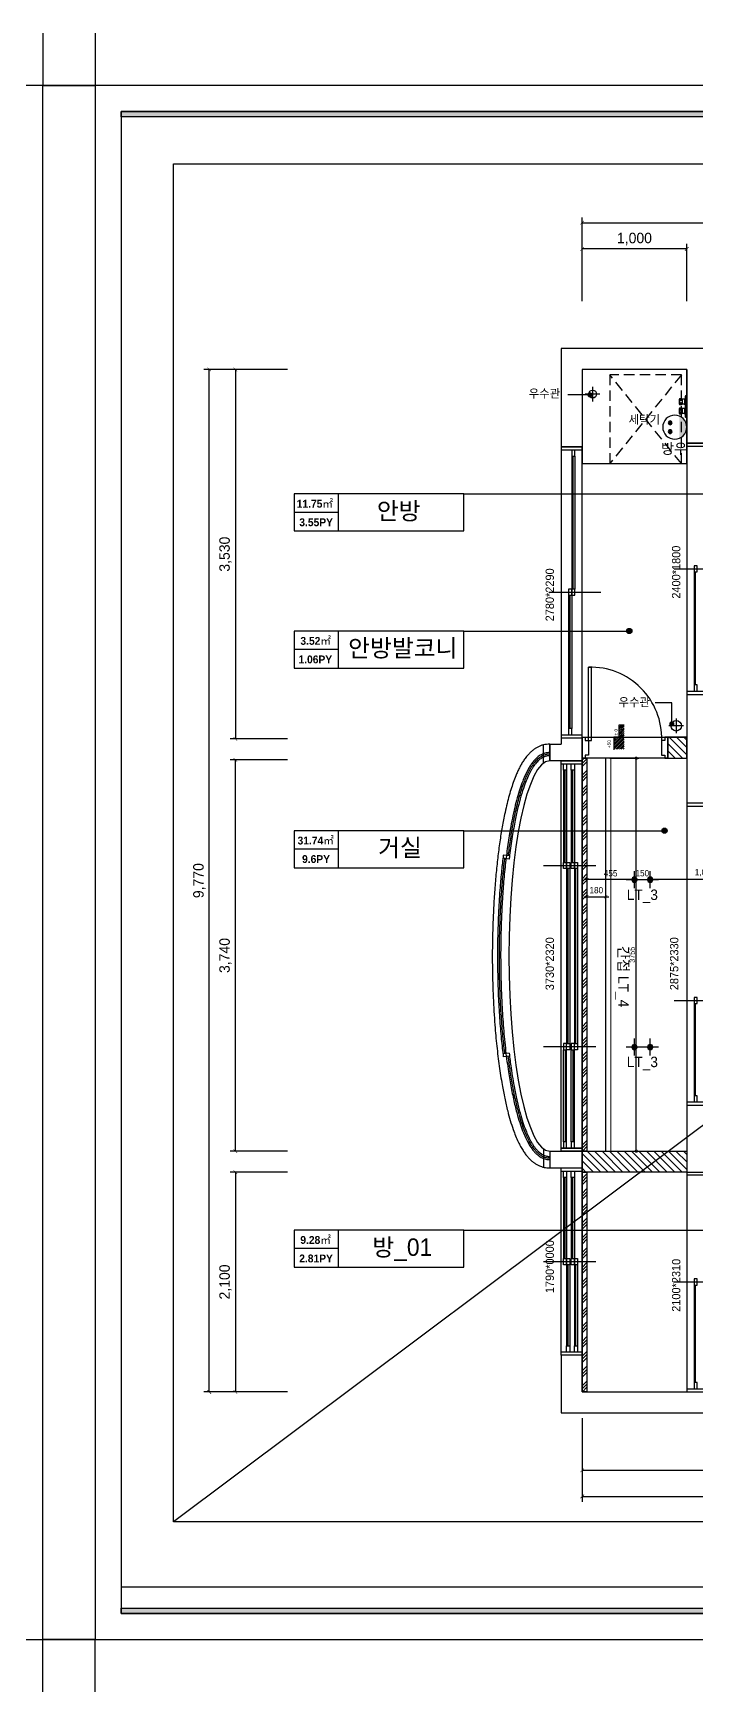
# Model space of a CAD drawing. Header units: inches. Extents: x 26859 to 99210, y 7818 to 34893.
# Drawn here: x 68517 to 74856, y 19043 to 34893 of the extents above; entities that cross this region are included whole.
import ezdxf
from ezdxf.enums import TextEntityAlignment as Align

# ---------------------------------------------------------------- set-up
doc = ezdxf.new("R2010")
doc.units = ezdxf.units.IN
doc.header["$LTSCALE"] = 100
doc.header["$MEASUREMENT"] = 0
doc.header["$PDSIZE"] = 700.071425
for name, pattern in [('DASHEDX2', [1.5, 1, -0.5]), ('DOT', [0.25, 0, -0.25]), ('HID', [2.5, 1.5, -1]), ('HID2', [1, 0.5, -0.5])]:
    doc.linetypes.add(name, pattern=pattern)
for name, color, linetype in [('0-ELC TEXT', 7, 'Continuous'), ('03-TEXT', 3, 'Continuous'), ('06-FUR', 6, 'Continuous'), ('06-LIGHT', 4, 'Continuous'), ('07-DIM', 1, 'Continuous'), ('07-DIM WAL', 5, 'Continuous'), ('08-HAT', 8, 'Continuous'), ('3.기호.계단선', 30, 'Continuous'), ('F-SYM', 7, 'Continuous'), ('fin', 5, 'Continuous'), ('FORM(YOURNAME)-11', 1, 'Continuous'), ('Layer 1', 7, 'Continuous'), ('RC-LIGHT', 7, 'Continuous'), ('WAL NEW', 3, 'Continuous'), ('도면층2', 2, 'Continuous'), ('도면층4', 4, 'Continuous'), ('도면층5', 5, 'Continuous'), ('설비', 140, 'Continuous')]:
    doc.layers.add(name, color=color, linetype=linetype)
doc.styles.add('HY 울릉도 L', font='')
doc.styles.add('YOURNAME', font='HY울릉도M.TTF')
doc.styles.add('넥슨고딕', font='NEXONLv1GothicBold.ttf')
doc.styles.add('마감재', font='stylu.ttf')
doc.styles.add('스타일1', font='HY울릉도M.TTF')
doc.styles.add('코레일둥고', font='Korail_Round_Gothic_Medium.ttf')
doc.styles.add('휴먼엑스포', font='Expo M.ttf')
doc.styles.get('HY 울릉도 L').set_extended_font_data('HY울릉도L')
doc.dimstyles.new('20', dxfattribs={"dimscale": 20, "dimtxt": 2.5, "dimasz": 2.5, "dimexe": 1.25, "dimexo": 2, "dimtad": 1, "dimdec": 0, "dimtxsty": '스타일1', "dimblk": 'DOTSMALL', "dimcen": 2.5, "dimclrd": 1, "dimclre": 1, "dimclrt": 7, "dimadec": 0, "dimazin": 0, "dimtfac": 1, "dimtdec": 0, "dimtix": 1, "dimtmove": 0, "dimatfit": 3, "dimldrblk": 'DOTSMALL', "dimfxl": 1.25, "dimarcsym": 0})
doc.dimstyles.new('30', dxfattribs={"dimscale": 30, "dimtxt": 2, "dimasz": 1, "dimexe": 1, "dimexo": 1, "dimgap": 1, "dimtad": 1, "dimdec": 0, "dimrnd": 0.05, "dimdsep": 46, "dimlunit": 6, "dimtxsty": 'HY 울릉도 L', "dimblk": 'ARCHTICK', "dimcen": 2.5, "dimdle": 1, "dimclrd": 133, "dimclre": 133, "dimclrt": 30, "dimadec": 0, "dimazin": 0, "dimtfac": 1, "dimtdec": 0, "dimtix": 1, "dimtmove": 2, "dimatfit": 3, "dimldrblk": 'ARCHTICK', "dimfxl": 1, "dimlwd": -1, "dimlwe": -1, "dimarcsym": 0})
doc.dimstyles.new('벽치수 Copy of DIM-50', dxfattribs={"dimscale": 50, "dimtxt": 2, "dimasz": 0.7, "dimexe": 1, "dimexo": 1, "dimgap": 0.7, "dimtad": 1, "dimdec": 0, "dimzin": 1, "dimdsep": 46, "dimlunit": 6, "dimtxsty": '마감재', "dimblk": 'ARCHTICK', "dimcen": -0.09, "dimclrd": 256, "dimclre": 256, "dimclrt": 3, "dimadec": 0, "dimazin": 0, "dimtfac": 1, "dimtdec": 0, "dimtix": 1, "dimtmove": 2, "dimatfit": 0, "dimldrblk": 'ARCHTICK', "dimfxl": 1, "dimtolj": 1, "dimtzin": 0, "dimarcsym": 0})

# ---------------------------------------------------------------- blocks, each defined once
blk = doc.blocks.new('FORM-PLAN')
at = {"layer": 'FORM(YOURNAME)-11'}
h = blk.add_hatch(color=256, dxfattribs=at)
h.dxf.hatch_style = 1
h.paths.add_polyline_path([(-71444, 55115), (10556, 55115), (10556, 54915), (-71444, 54915)])
h.paths.add_polyline_path([(-71444, -2085), (10556, -2085), (10556, -2285), (-71444, -2285)])
at = {"layer": 'Defpoints', "color": 158}
blk.add_line((1346, -1285), (-71444, -1285), dxfattribs=at)
at = {"layer": 'Defpoints', "color": 1}
for points in [[(-72444, 58115), (-72444, 56115), (-74444, 56115)], [(11556, 58115), (11556, 56115), (13556, 56115)], [(-72444, -5285), (-72444, -3285), (-74444, -3285)], [(11556, -5285), (11556, -3285), (13556, -3285)]]:
    blk.add_lwpolyline(points, dxfattribs=at)
at = {"layer": 'Defpoints', "color": 158}
for points in [[(-71444, -2285), (10556, -2285), (10556, 55115), (-71444, 55115)], [(-69444, 53115), (-64, 53115), (-64, 1215), (-69444, 1215)]]:
    blk.add_lwpolyline(points, close=True, dxfattribs=at)
at = {"layer": 'FORM(YOURNAME)-11', "color": 250}
blk.add_lwpolyline([(-72444, -3285), (11556, -3285), (11556, 56115), (-72444, 56115)], close=True, dxfattribs=at)
at = {"layer": 'FORM(YOURNAME)-11'}
for points in [[(-71444, 55115), (10556, 55115), (10556, 54915), (-71444, 54915)], [(-71444, -2085), (10556, -2085), (10556, -2285), (-71444, -2285)]]:
    blk.add_lwpolyline(points, close=True, dxfattribs=at)
at = {"layer": 'FORM(YOURNAME)-11', "color": 3, "style": 'YOURNAME'}
for tag, height, p in [('1', 450, (9905, 18188)), ('2', 450, (9905, 17544)), ('3', 450, (9905, 16257)), ('4', 450, (9905, 14326)), ('5', 515, (9905, 12009)), ('6', 515, (9905, 9757)), ('7', 515, (9905, 7504)), ('8', 515, (9905, 5252)), ('9', 515, (9905, 2999)), ('10', 515, (5655, 811)), ('11', 515, (9905, 747)), ('12', 515, (5655, -1441)), ('13', 515, (9905, -1441))]:
    blk.add_attdef(tag, text='', height=height, dxfattribs=at).set_placement(p, align=Align.MIDDLE_RIGHT)
blk = doc.blocks.new('_ArchTick')
at = {"color": 0, "linetype": 'ByBlock', "const_width": 0.15}
blk.add_lwpolyline([(-0.5, -0.5), (0.5, 0.5)], dxfattribs=at)
blk = doc.blocks.new('*D211')
at = {"layer": '07-DIM', "lineweight": -2}
for p, q in [((70951, 31679), (70151, 31679)), ((70201, 21909), (70201, 31679)), ((70951, 21909), (70151, 21909))]:
    blk.add_line(p, q, dxfattribs=at)
at = {"layer": 'Defpoints', "color": 0}
for p in [(70201, 31679), (71001, 31679), (71001, 21909)]:
    blk.add_point(p, dxfattribs=at)
at = {"layer": '07-DIM', "lineweight": -2, "xscale": 35, "yscale": 35, "zscale": 35}
for p, rotation in [((70201, 31679), 90), ((70201, 21909), 270)]:
    blk.add_blockref('_ArchTick', p, dxfattribs=dict(at, rotation=rotation))
at = {"layer": '07-DIM', "color": 3, "insert": (70107, 26794), "char_height": 100, "attachment_point": 5, "rotation": 90, "style": '마감재'}
blk.add_mtext('\\A1;9,770', dxfattribs=at)
blk = doc.blocks.new('*D212')
at = {"layer": '07-DIM', "lineweight": -2}
for p, q in [((70951, 31679), (70401, 31679)), ((70451, 31679), (70451, 28149)), ((70951, 28149), (70401, 28149))]:
    blk.add_line(p, q, dxfattribs=at)
at = {"layer": 'Defpoints', "color": 0}
for p in [(71001, 31679), (70451, 28149), (71001, 28149)]:
    blk.add_point(p, dxfattribs=at)
at = {"layer": '07-DIM', "lineweight": -2, "xscale": 35, "yscale": 35, "zscale": 35}
for p, rotation in [((70451, 31679), 90), ((70451, 28149), 270)]:
    blk.add_blockref('_ArchTick', p, dxfattribs=dict(at, rotation=rotation))
at = {"layer": '07-DIM', "color": 3, "insert": (70357, 29914), "char_height": 100, "attachment_point": 5, "rotation": 90, "style": '마감재'}
blk.add_mtext('\\A1;3,530', dxfattribs=at)
blk = doc.blocks.new('*D213')
at = {"layer": '07-DIM', "lineweight": -2}
for p, q in [((70951, 24009), (70401, 24009)), ((70451, 24009), (70451, 21909)), ((70951, 21909), (70401, 21909))]:
    blk.add_line(p, q, dxfattribs=at)
at = {"layer": 'Defpoints', "color": 0}
for p in [(71001, 24009), (70451, 21909), (71001, 21909)]:
    blk.add_point(p, dxfattribs=at)
at = {"layer": '07-DIM', "lineweight": -2, "xscale": 35, "yscale": 35, "zscale": 35}
for p, rotation in [((70451, 24009), 90), ((70451, 21909), 270)]:
    blk.add_blockref('_ArchTick', p, dxfattribs=dict(at, rotation=rotation))
at = {"layer": '07-DIM', "color": 3, "insert": (70357, 22959), "char_height": 100, "attachment_point": 5, "rotation": 90, "style": '마감재'}
blk.add_mtext('\\A1;2,100', dxfattribs=at)
blk = doc.blocks.new('*D214')
at = {"layer": '07-DIM', "lineweight": -2}
for p, q in [((70951, 27949), (70401, 27949)), ((70451, 24209), (70451, 27949)), ((70951, 24209), (70401, 24209))]:
    blk.add_line(p, q, dxfattribs=at)
at = {"layer": 'Defpoints', "color": 0}
for p in [(70451, 27949), (71001, 27949), (71001, 24209)]:
    blk.add_point(p, dxfattribs=at)
at = {"layer": '07-DIM', "lineweight": -2, "xscale": 35, "yscale": 35, "zscale": 35}
for p, rotation in [((70451, 27949), 90), ((70451, 24209), 270)]:
    blk.add_blockref('_ArchTick', p, dxfattribs=dict(at, rotation=rotation))
at = {"layer": '07-DIM', "color": 3, "insert": (70357, 26079), "char_height": 100, "attachment_point": 5, "rotation": 90, "style": '마감재'}
blk.add_mtext('\\A1;3,740', dxfattribs=at)
blk = doc.blocks.new('*D215')
at = {"layer": '07-DIM', "lineweight": -2}
for p, q in [((73769, 32331), (73769, 32881)), ((74769, 32831), (73769, 32831)), ((74769, 32331), (74769, 32881))]:
    blk.add_line(p, q, dxfattribs=at)
at = {"layer": 'Defpoints', "color": 0}
for p in [(73769, 32831), (73769, 32281), (74769, 32281)]:
    blk.add_point(p, dxfattribs=at)
at = {"layer": '07-DIM', "lineweight": -2, "xscale": 35, "yscale": 35, "zscale": 35, "rotation": 180}
blk.add_blockref('_ArchTick', (73769, 32831), dxfattribs=at)
at = {"layer": '07-DIM', "lineweight": -2, "xscale": 35, "yscale": 35, "zscale": 35}
blk.add_blockref('_ArchTick', (74769, 32831), dxfattribs=at)
at = {"layer": '07-DIM', "color": 3, "insert": (74269, 32926), "char_height": 100, "attachment_point": 5, "style": '마감재'}
blk.add_mtext('\\A1;1,000', dxfattribs=at)
blk = doc.blocks.new('*D216')
at = {"layer": '07-DIM', "lineweight": -2}
for p, q in [((73769, 32331), (73769, 33131)), ((84079, 32331), (84079, 33131)), ((73769, 33081), (84079, 33081))]:
    blk.add_line(p, q, dxfattribs=at)
at = {"layer": 'Defpoints', "color": 0}
for p in [(84079, 33081), (73769, 32281), (84079, 32281)]:
    blk.add_point(p, dxfattribs=at)
at = {"layer": '07-DIM', "lineweight": -2, "xscale": 35, "yscale": 35, "zscale": 35, "rotation": 180}
blk.add_blockref('_ArchTick', (73769, 33081), dxfattribs=at)
at = {"layer": '07-DIM', "lineweight": -2, "xscale": 35, "yscale": 35, "zscale": 35}
blk.add_blockref('_ArchTick', (84079, 33081), dxfattribs=at)
at = {"layer": '07-DIM', "color": 3, "insert": (78924, 33176), "char_height": 100, "attachment_point": 5, "style": '마감재'}
blk.add_mtext('\\A1;10,310', dxfattribs=at)
blk = doc.blocks.new('*D224')
at = {"layer": '07-DIM', "lineweight": -2}
for p, q in [((73769, 21659), (73769, 21109)), ((78189, 21659), (78189, 21109)), ((78189, 21159), (73769, 21159))]:
    blk.add_line(p, q, dxfattribs=at)
at = {"layer": 'Defpoints', "color": 0}
for p in [(73769, 21709), (78189, 21709), (73769, 21159)]:
    blk.add_point(p, dxfattribs=at)
at = {"layer": '07-DIM', "lineweight": -2, "xscale": 35, "yscale": 35, "zscale": 35, "rotation": 180}
blk.add_blockref('_ArchTick', (73769, 21159), dxfattribs=at)
at = {"layer": '07-DIM', "lineweight": -2, "xscale": 35, "yscale": 35, "zscale": 35}
blk.add_blockref('_ArchTick', (78189, 21159), dxfattribs=at)
at = {"layer": '07-DIM', "color": 3, "insert": (75979, 21253), "char_height": 100, "attachment_point": 5, "style": '마감재'}
blk.add_mtext('\\A1;4,420', dxfattribs=at)
blk = doc.blocks.new('*D225')
at = {"layer": '07-DIM', "lineweight": -2}
for p, q in [((73769, 21659), (73769, 20859)), ((84079, 21659), (84079, 20859)), ((73769, 20909), (84079, 20909))]:
    blk.add_line(p, q, dxfattribs=at)
at = {"layer": 'Defpoints', "color": 0}
for p in [(73769, 21709), (84079, 21709), (84079, 20909)]:
    blk.add_point(p, dxfattribs=at)
at = {"layer": '07-DIM', "lineweight": -2, "xscale": 35, "yscale": 35, "zscale": 35, "rotation": 180}
blk.add_blockref('_ArchTick', (73769, 20909), dxfattribs=at)
at = {"layer": '07-DIM', "lineweight": -2, "xscale": 35, "yscale": 35, "zscale": 35}
blk.add_blockref('_ArchTick', (84079, 20909), dxfattribs=at)
at = {"layer": '07-DIM', "color": 3, "insert": (78924, 21003), "char_height": 100, "attachment_point": 5, "style": '마감재'}
blk.add_mtext('\\A1;10,310', dxfattribs=at)
blk = doc.blocks.new('A$C004A4CAE')
at = {"layer": 'fin', "color": 6}
for p, q in [((0, 0), (0, 5)), ((200, 15), (10, 15)), ((36, 69), (36, 70)), ((84, 69), (36, 69)), ((51, 63), (36, 63)), ((51, 57), (36, 57)), ((51, 51), (36, 51)), ((36, 23), (36, 45)), ((84, 45), (36, 45)), ((82, 72), (38, 72)), ((82, 21), (38, 21)), ((43, 15), (43, 21)), ((84, 63), (69, 63)), ((84, 57), (69, 57)), ((84, 51), (69, 51)), ((77, 15), (77, 21)), ((84, 69), (84, 70)), ((84, 23), (84, 45)), ((126, 69), (126, 70)), ((174, 69), (126, 69)), ((141, 63), (126, 63)), ((141, 57), (126, 57)), ((141, 51), (126, 51)), ((174, 45), (126, 45)), ((126, 23), (126, 45)), ((172, 72), (128, 72)), ((172, 21), (128, 21)), ((133, 15), (133, 21)), ((174, 63), (159, 63)), ((174, 57), (159, 57)), ((174, 51), (159, 51)), ((167, 15), (167, 21)), ((174, 69), (174, 70)), ((174, 23), (174, 45)), ((210, 0), (210, 5))]:
    blk.add_line(p, q, dxfattribs=at)
for centre, radius, start, end in [((10, 5), 10, 90, 180), ((36, 66), 3, 90, 270), ((36, 60), 3, 90, 270), ((36, 54), 3, 90, 270), ((36, 48), 3, 90, 270), ((38, 70), 2, 90, 180), ((38, 23), 2, 180, 270), ((51, 66), 3, 90, 270), ((51, 60), 3, 90, 270), ((51, 54), 3, 90, 270), ((51, 48), 3, 90, 270), ((69, 66), 3, 270, 90), ((69, 60), 3, 270, 90), ((69, 54), 3, 270, 90), ((69, 48), 3, 270, 90), ((82, 70), 2, 0, 90), ((82, 23), 2, 270, 0), ((84, 66), 3, 270, 90), ((84, 60), 3, 270, 90), ((84, 54), 3, 270, 90), ((84, 48), 3, 270, 90), ((126, 66), 3, 90, 270), ((126, 60), 3, 90, 270), ((126, 54), 3, 90, 270), ((126, 48), 3, 90, 270), ((128, 70), 2, 90, 180), ((128, 23), 2, 180, 270), ((141, 66), 3, 90, 270), ((141, 60), 3, 90, 270), ((141, 54), 3, 90, 270), ((141, 48), 3, 90, 270), ((159, 66), 3, 270, 90), ((159, 60), 3, 270, 90), ((159, 54), 3, 270, 90), ((159, 48), 3, 270, 90), ((172, 70), 2, 0, 90), ((172, 23), 2, 270, 0), ((174, 66), 3, 270, 90), ((174, 60), 3, 270, 90), ((174, 54), 3, 270, 90), ((174, 48), 3, 270, 90), ((200, 5), 10, 0, 90)]:
    blk.add_arc(centre, radius, start, end, dxfattribs=at)
blk = doc.blocks.new('fffsere')
at = {"layer": 'Layer 1'}
for centre, radius in [((52246, 31444), 37.5), ((53046, 28274), 50.5)]:
    blk.add_circle(centre, radius, dxfattribs=at)
at = {"layer": '도면층2'}
for p, q in [((58566, 31879), (51946, 31879)), ((51946, 31879), (51946, 30939)), ((53146, 31679), (52146, 31679)), ((52146, 31679), (52146, 30939)), ((53146, 31679), (53146, 30974)), ((52146, 30939), (51946, 30939)), ((51946, 30939), (52146, 30939)), ((53146, 30974), (53346, 30974)), ((53146, 28574), (53146, 27534)), ((53146, 28574), (53346, 28574)), ((51836, 28099), (51836, 27939)), ((51836, 28099), (51946, 28099)), ((51946, 28159), (51946, 28099)), ((51946, 28159), (52146, 28159)), ((52146, 28159), (52146, 27939)), ((52146, 27939), (51836, 27939)), ((53346, 27534), (53146, 27534)), ((53146, 24649), (53146, 24009)), ((53146, 24649), (53346, 24649)), ((53146, 24649), (53346, 24649)), ((51836, 24209), (52146, 24209)), ((51836, 24209), (51836, 24049)), ((52146, 24209), (52146, 24049)), ((51836, 24049), (52146, 24049)), ((53146, 24009), (55346, 24009)), ((51946, 22259), (51946, 21709)), ((52146, 22259), (51946, 22259)), ((52146, 22259), (52146, 21909)), ((52146, 21909), (56566, 21909)), ((51946, 21709), (56756, 21709))]:
    blk.add_line(p, q, dxfattribs=at)
at = {"layer": '도면층4'}
for p, q in [((52221, 31436), (52008, 31436)), ((52146, 30939), (51946, 30939)), ((51946, 30939), (51946, 28159)), ((52146, 30909), (51946, 30909)), ((52146, 28159), (52146, 30939)), ((53346, 30974), (53146, 30974)), ((53146, 30974), (53146, 28574)), ((53346, 30944), (53146, 30944)), ((52061, 29581), (52061, 30849)), ((53026, 29774), (53526, 29774)), ((53231, 28664), (53231, 29744)), ((51826, 29551), (52326, 29551)), ((52031, 28249), (52031, 29521)), ((53146, 28604), (53346, 28604)), ((53146, 28574), (53346, 28574)), ((51776, 27916), (51776, 28091)), ((51836, 27939), (51836, 28099)), ((51946, 28189), (52146, 28189)), ((51946, 28159), (52146, 28159)), ((51946, 24209), (51946, 27939)), ((51946, 27939), (52146, 27939)), ((51946, 27909), (52146, 27909)), ((52146, 27939), (52146, 24209)), ((51982, 26969), (51982, 27849)), ((52056, 26969), (52056, 27849)), ((53146, 27534), (53146, 24649)), ((53346, 27504), (53146, 27504)), ((51447, 27001), (51388, 27009)), ((51451, 27031), (51391, 27038)), ((51777, 26939), (52277, 26939)), ((52012, 25239), (52012, 26909)), ((52086, 25239), (52086, 26909)), ((53026, 25649), (53526, 25649)), ((53231, 24739), (53231, 25619)), ((51777, 25209), (52277, 25209)), ((51447, 25146), (51388, 25139)), ((51451, 25116), (51391, 25109)), ((51982, 25179), (51982, 24299)), ((52056, 25179), (52056, 24299)), ((53146, 24679), (53346, 24679)), ((51776, 24231), (51776, 24056)), ((51836, 24209), (51836, 24049)), ((52146, 24239), (51946, 24239)), ((51946, 24239), (52146, 24239)), ((52146, 24209), (51946, 24209)), ((51946, 24209), (52146, 24209)), ((51946, 22259), (51946, 24049)), ((51946, 24049), (52146, 24049)), ((51946, 24019), (52146, 24019)), ((51982, 23184), (51982, 23959)), ((52056, 23184), (52056, 23959)), ((52146, 24049), (52146, 22259)), ((53146, 24009), (53146, 21909)), ((53346, 23979), (53146, 23979)), ((51777, 23154), (52277, 23154)), ((52012, 22349), (52012, 23124)), ((52086, 22349), (52086, 23124)), ((53026, 22959), (53526, 22959)), ((53231, 21999), (53231, 22929)), ((52146, 22289), (51946, 22289)), ((52146, 22259), (51946, 22259)), ((53146, 21939), (53346, 21939))]:
    blk.add_line(p, q, dxfattribs=at)
at = {"layer": '도면층4', "color": 0}
for p, q in [((53003, 28494), (52844, 28494)), ((53003, 28292), (53003, 28494))]:
    blk.add_line(p, q, dxfattribs=at)
at = {"layer": '도면층4', "const_width": 25}
for points in [[(52233, 31436, -1), (52208, 31436, -1)], [(53016, 28292, -1), (52991, 28292, -1)]]:
    blk.add_lwpolyline(points, format="xyb", close=True, dxfattribs=at)
at = {"layer": '도면층4'}
for points in [[(52046, 30849), (52076, 30849), (52076, 30909), (52046, 30909)], [(53216, 29744), (53246, 29744), (53246, 29804), (53216, 29804)], [(52016, 29521), (52046, 29521), (52046, 29581), (52016, 29581)], [(52046, 29521), (52076, 29521), (52076, 29581), (52046, 29581)], [(53216, 28604), (53246, 28604), (53246, 28664), (53216, 28664)], [(52016, 28189), (52046, 28189), (52046, 28249), (52016, 28249)], [(51997, 27849), (51967, 27849), (51967, 27909), (51997, 27909)], [(52071, 27849), (52041, 27849), (52041, 27909), (52071, 27909)], [(51997, 26909), (51967, 26909), (51967, 26969), (51997, 26969)], [(52027, 26909), (51997, 26909), (51997, 26969), (52027, 26969)], [(52071, 26909), (52041, 26909), (52041, 26969), (52071, 26969)], [(52101, 26909), (52071, 26909), (52071, 26969), (52101, 26969)], [(53216, 25619), (53246, 25619), (53246, 25679), (53216, 25679)], [(51997, 25239), (51967, 25239), (51967, 25179), (51997, 25179)], [(52027, 25179), (51997, 25179), (51997, 25239), (52027, 25239)], [(52071, 25239), (52041, 25239), (52041, 25179), (52071, 25179)], [(52101, 25179), (52071, 25179), (52071, 25239), (52101, 25239)], [(53216, 24679), (53246, 24679), (53246, 24739), (53216, 24739)], [(51997, 24299), (51967, 24299), (51967, 24239), (51997, 24239)], [(52071, 24299), (52041, 24299), (52041, 24239), (52071, 24239)], [(51997, 23959), (51967, 23959), (51967, 24019), (51997, 24019)], [(52071, 23959), (52041, 23959), (52041, 24019), (52071, 24019)], [(51997, 23124), (51967, 23124), (51967, 23184), (51997, 23184)], [(52027, 23124), (51997, 23124), (51997, 23184), (52027, 23184)], [(52071, 23124), (52041, 23124), (52041, 23184), (52071, 23184)], [(52101, 23124), (52071, 23124), (52071, 23184), (52101, 23184)], [(53216, 22929), (53246, 22929), (53246, 22989), (53216, 22989)], [(52027, 22289), (51997, 22289), (51997, 22349), (52027, 22349)], [(52101, 22289), (52071, 22289), (52071, 22349), (52101, 22349)], [(53216, 21939), (53246, 21939), (53246, 21999), (53216, 21999)]]:
    blk.add_lwpolyline(points, close=True, dxfattribs=at)
blk.add_ellipse((51836, 26074), major_axis=(0, -1865), ratio=0.209115, start_param=3.141593, end_param=6.283185, dxfattribs=at)
for points, knots in [([(51836, 28099), (51826, 28099), (51815, 28098), (51795, 28095), (51785, 28093), (51766, 28089), (51756, 28086), (51738, 28079), (51730, 28075), (51713, 28066), (51705, 28062), (51690, 28052), (51683, 28047), (51669, 28036), (51662, 28030), (51650, 28019), (51644, 28013), (51632, 28001), (51627, 27995), (51616, 27983), (51611, 27976), (51598, 27960), (51591, 27949), (51577, 27928), (51570, 27917), (51557, 27894), (51551, 27883), (51539, 27859), (51533, 27847), (51522, 27821), (51516, 27808), (51502, 27775), (51494, 27753), (51479, 27709), (51471, 27686), (51456, 27639), (51449, 27614), (51436, 27563), (51429, 27537), (51416, 27482), (51410, 27454), (51395, 27382), (51386, 27337), (51370, 27244), (51362, 27196), (51348, 27096), (51342, 27045), (51330, 26940), (51324, 26886), (51314, 26777), (51310, 26721), (51302, 26608), (51299, 26550), (51292, 26403), (51289, 26313), (51286, 26131), (51286, 26040), (51288, 25858), (51291, 25767), (51299, 25589), (51304, 25501), (51316, 25346), (51322, 25279), (51336, 25148), (51344, 25084), (51361, 24961), (51370, 24902), (51388, 24800), (51397, 24756), (51414, 24672), (51424, 24632), (51441, 24562), (51450, 24531), (51467, 24472), (51476, 24444), (51493, 24396), (51501, 24375), (51517, 24335), (51526, 24316), (51542, 24283), (51549, 24268), (51564, 24241), (51572, 24227), (51587, 24204), (51594, 24193), (51609, 24173), (51617, 24163), (51632, 24146), (51640, 24138), (51655, 24124), (51663, 24116), (51679, 24104), (51686, 24098), (51702, 24088), (51710, 24083), (51727, 24074), (51737, 24070), (51754, 24063), (51762, 24060), (51779, 24055), (51787, 24053), (51805, 24051), (51814, 24050), (51827, 24049), (51832, 24049), (51836, 24049)], [3.141593, 3.141593, 3.141593, 3.141593, 3.168318, 3.168318, 3.195044, 3.195044, 3.221769, 3.221769, 3.248494, 3.248494, 3.27522, 3.27522, 3.301945, 3.301945, 3.328671, 3.328671, 3.355396, 3.355396, 3.382122, 3.382122, 3.408847, 3.408847, 3.449894, 3.449894, 3.49094, 3.49094, 3.531987, 3.531987, 3.573034, 3.573034, 3.61408, 3.61408, 3.676622, 3.676622, 3.739165, 3.739165, 3.801707, 3.801707, 3.864249, 3.864249, 3.926792, 3.926792, 4.020706, 4.020706, 4.114621, 4.114621, 4.208536, 4.208536, 4.30245, 4.30245, 4.396365, 4.396365, 4.49028, 4.49028, 4.634291, 4.634291, 4.778302, 4.778302, 4.922313, 4.922313, 5.066325, 5.066325, 5.181637, 5.181637, 5.296949, 5.296949, 5.41226, 5.41226, 5.503569, 5.503569, 5.594878, 5.594878, 5.670836, 5.670836, 5.746794, 5.746794, 5.807886, 5.807886, 5.868978, 5.868978, 5.918382, 5.918382, 5.967786, 5.967786, 6.008559, 6.008559, 6.049333, 6.049333, 6.083253, 6.083253, 6.117174, 6.117174, 6.145316, 6.145316, 6.173458, 6.173458, 6.2016, 6.2016, 6.224938, 6.224938, 6.248275, 6.248275, 6.271612, 6.271612, 6.283185, 6.283185, 6.283185, 6.283185]), ([(51836, 28004), (51830, 28004), (51825, 28003), (51814, 28002), (51809, 28001), (51800, 27999), (51795, 27998), (51786, 27995), (51781, 27993), (51770, 27989), (51763, 27985), (51750, 27978), (51744, 27973), (51731, 27964), (51726, 27959), (51714, 27949), (51709, 27944), (51698, 27932), (51693, 27926), (51681, 27911), (51674, 27902), (51661, 27882), (51654, 27872), (51639, 27846), (51631, 27830), (51614, 27796), (51606, 27778), (51591, 27740), (51583, 27720), (51568, 27678), (51561, 27656), (51547, 27610), (51540, 27586), (51527, 27536), (51520, 27510), (51504, 27443), (51495, 27400), (51478, 27310), (51470, 27264), (51454, 27167), (51447, 27116), (51439, 27054), (51437, 27044), (51436, 27033)], [3.141593, 3.141593, 3.141593, 3.141593, 3.166318, 3.166318, 3.187264, 3.187264, 3.20821, 3.20821, 3.229156, 3.229156, 3.262365, 3.262365, 3.295574, 3.295574, 3.328782, 3.328782, 3.361991, 3.361991, 3.3952, 3.3952, 3.440977, 3.440977, 3.486755, 3.486755, 3.550178, 3.550178, 3.613602, 3.613602, 3.677025, 3.677025, 3.740448, 3.740448, 3.803872, 3.803872, 3.867295, 3.867295, 3.964001, 3.964001, 4.060707, 4.060707, 4.157413, 4.157413, 4.177157, 4.177157, 4.177157, 4.177157]), ([(51403, 27007), (51401, 26992), (51399, 26977), (51390, 26893), (51383, 26823), (51371, 26673), (51366, 26593), (51358, 26430), (51355, 26348), (51351, 26182), (51351, 26098), (51352, 25932), (51353, 25848), (51359, 25684), (51363, 25602), (51372, 25457), (51377, 25393), (51389, 25268), (51395, 25207), (51402, 25145), (51402, 25143), (51403, 25141)], [4.195377, 4.195377, 4.195377, 4.195377, 4.222598, 4.222598, 4.345169, 4.345169, 4.477941, 4.477941, 4.610712, 4.610712, 4.743484, 4.743484, 4.876255, 4.876255, 5.009026, 5.009026, 5.117207, 5.117207, 5.225387, 5.225387, 5.229401, 5.229401, 5.229401, 5.229401]), ([(51436, 25114), (51441, 25073), (51447, 25032), (51460, 24941), (51468, 24891), (51485, 24797), (51494, 24752), (51513, 24667), (51523, 24627), (51541, 24557), (51550, 24526), (51567, 24474), (51574, 24452), (51590, 24409), (51598, 24389), (51614, 24351), (51623, 24333), (51639, 24302), (51646, 24289), (51659, 24267), (51665, 24258), (51678, 24240), (51684, 24232), (51697, 24216), (51704, 24209), (51717, 24195), (51724, 24189), (51739, 24177), (51747, 24172), (51761, 24163), (51768, 24160), (51781, 24154), (51788, 24151), (51800, 24148), (51806, 24147), (51817, 24145), (51823, 24144), (51832, 24144), (51834, 24144), (51836, 24144)], [5.247621, 5.247621, 5.247621, 5.247621, 5.324675, 5.324675, 5.424788, 5.424788, 5.521763, 5.521763, 5.618738, 5.618738, 5.699752, 5.699752, 5.76575, 5.76575, 5.831749, 5.831749, 5.897747, 5.897747, 5.951128, 5.951128, 5.993839, 5.993839, 6.036549, 6.036549, 6.077683, 6.077683, 6.118817, 6.118817, 6.15995, 6.15995, 6.191936, 6.191936, 6.223923, 6.223923, 6.247082, 6.247082, 6.273818, 6.273818, 6.283185, 6.283185, 6.283185, 6.283185]), ([(51447, 25146), (51453, 25098), (51459, 25052), (51476, 24937), (51487, 24870), (51507, 24765), (51515, 24724), (51533, 24647), (51542, 24610), (51561, 24543), (51570, 24512), (51588, 24457), (51597, 24432), (51614, 24390), (51621, 24373), (51636, 24339), (51644, 24324), (51658, 24298), (51664, 24288), (51675, 24270), (51680, 24263), (51690, 24249), (51695, 24242), (51704, 24231), (51708, 24227), (51715, 24218), (51719, 24214), (51727, 24206), (51732, 24203), (51742, 24194), (51749, 24189), (51762, 24180), (51769, 24176), (51782, 24170), (51789, 24167), (51798, 24164), (51801, 24163), (51808, 24162), (51811, 24161), (51818, 24160), (51821, 24159), (51828, 24159), (51831, 24159), (51835, 24159), (51835, 24159), (51836, 24159)], [5.229334, 5.229334, 5.229334, 5.229334, 5.316844, 5.316844, 5.451769, 5.451769, 5.542972, 5.542972, 5.633865, 5.633865, 5.717545, 5.717545, 5.794034, 5.794034, 5.8552, 5.8552, 5.916366, 5.916366, 5.961428, 5.961428, 5.996458, 5.996458, 6.031489, 6.031489, 6.056961, 6.056961, 6.082434, 6.082434, 6.107906, 6.107906, 6.146411, 6.146411, 6.184916, 6.184916, 6.216404, 6.216404, 6.232502, 6.232502, 6.248601, 6.248601, 6.2647, 6.2647, 6.279716, 6.279716, 6.283185, 6.283185, 6.283185, 6.283185])]:
    blk.add_open_spline(points, degree=3, knots=knots, dxfattribs=at)
at = {"layer": '도면층5'}
for p, q in [((52316, 31444), (52176, 31444)), ((52246, 31514), (52246, 31374)), ((52046, 30849), (52046, 29581)), ((52076, 30849), (52076, 29581)), ((53216, 29744), (53216, 28664)), ((52016, 29521), (52016, 28249)), ((52046, 29521), (52046, 28249)), ((53116, 28274), (52976, 28274)), ((53046, 28344), (53046, 28204)), ((51967, 27849), (51967, 26969)), ((51997, 27849), (51997, 26969)), ((52041, 27849), (52041, 26969)), ((52071, 27849), (52071, 26969)), ((51997, 26909), (51997, 25239)), ((52027, 26909), (52027, 25239)), ((52071, 26909), (52071, 25239)), ((52101, 26909), (52101, 25239)), ((53216, 25619), (53216, 24739)), ((51967, 24299), (51967, 25179)), ((51997, 24299), (51997, 25179)), ((52041, 24299), (52041, 25179)), ((52071, 24299), (52071, 25179)), ((51967, 23959), (51967, 23184)), ((51997, 23959), (51997, 23184)), ((52041, 23959), (52041, 23184)), ((52071, 23959), (52071, 23184)), ((51997, 23124), (51997, 22349)), ((52027, 23124), (52027, 22349)), ((52071, 23124), (52071, 22349)), ((52101, 23124), (52101, 22349)), ((53216, 22929), (53216, 21999))]:
    blk.add_line(p, q, dxfattribs=at)
for points, knots in [([(51836, 28019), (51828, 28019), (51820, 28018), (51804, 28016), (51796, 28014), (51780, 28009), (51773, 28006), (51759, 28000), (51752, 27996), (51738, 27988), (51732, 27984), (51720, 27974), (51714, 27969), (51702, 27959), (51697, 27953), (51686, 27941), (51681, 27935), (51668, 27920), (51661, 27910), (51647, 27888), (51640, 27877), (51626, 27854), (51620, 27842), (51607, 27816), (51601, 27803), (51589, 27775), (51583, 27760), (51567, 27721), (51558, 27696), (51541, 27642), (51532, 27614), (51516, 27554), (51508, 27523), (51493, 27459), (51485, 27425), (51471, 27356), (51464, 27320), (51449, 27231), (51440, 27176), (51425, 27064), (51417, 27006), (51404, 26886), (51398, 26825), (51388, 26699), (51384, 26635), (51376, 26505), (51373, 26440), (51369, 26307), (51367, 26240), (51366, 26079), (51366, 25984), (51370, 25797), (51373, 25703), (51382, 25535), (51387, 25459), (51399, 25312), (51406, 25240), (51422, 25100), (51431, 25033), (51449, 24915), (51458, 24864), (51476, 24766), (51486, 24719), (51506, 24631), (51517, 24589), (51537, 24518), (51546, 24489), (51565, 24434), (51574, 24408), (51592, 24364), (51601, 24345), (51617, 24310), (51626, 24293), (51642, 24266), (51650, 24254), (51665, 24232), (51673, 24222), (51688, 24204), (51695, 24196), (51709, 24182), (51717, 24176), (51731, 24165), (51737, 24160), (51751, 24152), (51758, 24148), (51773, 24141), (51781, 24138), (51795, 24134), (51802, 24132), (51816, 24130), (51823, 24129), (51832, 24129), (51834, 24129), (51836, 24129)], [3.141593, 3.141593, 3.141593, 3.141593, 3.173311, 3.173311, 3.20503, 3.20503, 3.236748, 3.236748, 3.268467, 3.268467, 3.300186, 3.300186, 3.331904, 3.331904, 3.363623, 3.363623, 3.395341, 3.395341, 3.443287, 3.443287, 3.491233, 3.491233, 3.539178, 3.539178, 3.587124, 3.587124, 3.63507, 3.63507, 3.711402, 3.711402, 3.787733, 3.787733, 3.864065, 3.864065, 3.940397, 3.940397, 4.016729, 4.016729, 4.123898, 4.123898, 4.231068, 4.231068, 4.338237, 4.338237, 4.445407, 4.445407, 4.552576, 4.552576, 4.659745, 4.659745, 4.809975, 4.809975, 4.960205, 4.960205, 5.086499, 5.086499, 5.212792, 5.212792, 5.339086, 5.339086, 5.44248, 5.44248, 5.545875, 5.545875, 5.649269, 5.649269, 5.72978, 5.72978, 5.810291, 5.810291, 5.874476, 5.874476, 5.93866, 5.93866, 5.989571, 5.989571, 6.040481, 6.040481, 6.081352, 6.081352, 6.122223, 6.122223, 6.154904, 6.154904, 6.187585, 6.187585, 6.220266, 6.220266, 6.247514, 6.247514, 6.274762, 6.274762, 6.283185, 6.283185, 6.283185, 6.283185]), ([(51836, 27989), (51832, 27989), (51828, 27988), (51819, 27988), (51815, 27987), (51806, 27985), (51802, 27984), (51793, 27982), (51789, 27980), (51780, 27977), (51776, 27975), (51767, 27970), (51762, 27967), (51752, 27961), (51747, 27958), (51738, 27950), (51734, 27946), (51724, 27938), (51719, 27933), (51709, 27922), (51704, 27916), (51694, 27904), (51689, 27897), (51679, 27883), (51674, 27876), (51665, 27861), (51660, 27853), (51651, 27836), (51646, 27828), (51633, 27801), (51624, 27782), (51607, 27742), (51599, 27721), (51581, 27668), (51570, 27636), (51550, 27567), (51541, 27531), (51522, 27455), (51514, 27415), (51495, 27323), (51486, 27270), (51468, 27158), (51459, 27099), (51450, 27026), (51449, 27013), (51447, 27001)], [3.141593, 3.141593, 3.141593, 3.141593, 3.160837, 3.160837, 3.182628, 3.182628, 3.204419, 3.204419, 3.22621, 3.22621, 3.248001, 3.248001, 3.275456, 3.275456, 3.302912, 3.302912, 3.330368, 3.330368, 3.360918, 3.360918, 3.395873, 3.395873, 3.430828, 3.430828, 3.465472, 3.465472, 3.500117, 3.500117, 3.534761, 3.534761, 3.60405, 3.60405, 3.673339, 3.673339, 3.765181, 3.765181, 3.857022, 3.857022, 3.948863, 3.948863, 4.059057, 4.059057, 4.173155, 4.173155, 4.195444, 4.195444, 4.195444, 4.195444]), ([(51391, 27038), (51385, 26990), (51380, 26941), (51370, 26838), (51365, 26784), (51355, 26656), (51350, 26581), (51342, 26416), (51339, 26326), (51336, 26144), (51336, 26053), (51338, 25871), (51340, 25780), (51347, 25620), (51351, 25550), (51361, 25413), (51366, 25346), (51378, 25222), (51385, 25165), (51391, 25109)], [4.177227, 4.177227, 4.177227, 4.177227, 4.265627, 4.265627, 4.357633, 4.357633, 4.482099, 4.482099, 4.626907, 4.626907, 4.771716, 4.771716, 4.916524, 4.916524, 5.031032, 5.031032, 5.14554, 5.14554, 5.247551, 5.247551, 5.247551, 5.247551])]:
    blk.add_open_spline(points, degree=3, knots=knots, dxfattribs=at)
at = {"rotation": 89.99999999999999}
blk.add_blockref('A$C004A4CAE', (53146, 31221), dxfattribs=at)
at = {"layer": '06-FUR', "color": 7, "linetype": 'DASHEDX2', "style": '코레일둥고'}
for p in [(51634, 31409), (52494, 28460)]:
    blk.add_text('우수관', height=80, dxfattribs=at).set_placement(p)
at = {"layer": '도면층4', "style": '코레일둥고'}
for s, p in [('2400*1800', (53085, 29489)), ('2780*2290', (51876, 29272)), ('3730*2320', (51876, 25747)), ('2875*2330', (53066, 25747)), ('1790*0000', (51876, 22852)), ('2100*2310', (53085, 22674))]:
    blk.add_text(s, height=80, rotation=90, dxfattribs=at).set_placement(p)
blk = doc.blocks.new('FFFF')
at = {"layer": '3.기호.계단선'}
h = blk.add_hatch(dxfattribs=at)
h.set_pattern_fill('GOST_GROUND', color=256, scale=10)
h.set_pattern_definition([(45, (21500, 0), (141.42136, 0), [200]), (45, (21530, 0), (141.42136, 0), [200]), (45, (21560, 0), (141.42136, 0), [200])])
h.paths.add_polyline_path([(73646, 27964), (73691, 27964), (73691, 24209), (73646, 24209)])
h = blk.add_hatch(dxfattribs=at)
h.set_pattern_fill('GOST_GROUND', color=256, scale=10)
h.set_pattern_definition([(45, (21500, -2300), (141.42136, 0), [200]), (45, (21530, -2300), (141.42136, 0), [200]), (45, (21560, -2300), (141.42136, 0), [200])])
h.paths.add_polyline_path([(73646, 24009), (73691, 24009), (73691, 21909), (73646, 21909)])
at = {"layer": 'WAL NEW'}
h = blk.add_hatch(dxfattribs=at)
h.set_pattern_fill('_USER', color=256, scale=50, angle=-45, pattern_type=0)
h.set_pattern_definition([(315, (21093, 0), (35.35534, 35.35534), [])])
h.paths.add_polyline_path([(82266, 27099), (82466, 27099), (82466, 26349), (82266, 26349)])
h.paths.add_polyline_path([(73646, 24009), (73646, 24209), (74646, 24209), (74646, 24009)])
h.paths.add_polyline_path([(74466, 28164), (74646, 28164), (74646, 27964), (74466, 27964)])
at = {"layer": '도면층4'}
h = blk.add_hatch(dxfattribs=at)
h.set_pattern_fill('ANSI31', color=0, scale=100, style=0)
h.set_pattern_definition([(45, (74071.72, 28048.675), (-8.83883, 8.83883), [])])
h.paths.add_polyline_path([(74049, 28284), (73999, 28284), (73999, 28164), (74049, 28164)])
h.paths.add_polyline_path([(74049, 28164), (73949, 28164), (73949, 28049), (74049, 28049)])
at = {"layer": '06-FUR', "color": 8, "linetype": 'DASHEDX2'}
for p, q in [((74596, 31629), (73910, 30779)), ((74596, 30779), (73910, 31629))]:
    blk.add_line(p, q, dxfattribs=at)
blk.add_lwpolyline([(74596, 31629), (73910, 31629), (73910, 30779), (74596, 30779)], close=True, dxfattribs=at)
at = {"layer": '3.기호.계단선', "color": 8}
blk.add_lwpolyline([(73646, 30779), (74646, 30779), (74646, 31679), (73646, 31679)], close=True, dxfattribs=at)
at = {"layer": '3.기호.계단선'}
for points in [[(73646, 27964), (73691, 27964), (73691, 24209), (73646, 24209), (73646, 27964)], [(73646, 24009), (73691, 24009), (73691, 21909), (73646, 21909), (73646, 24009)]]:
    blk.add_lwpolyline(points, dxfattribs=at)
at = {"layer": 'Layer 1'}
blk.add_line((73646, 28164), (74646, 28164), dxfattribs=at)
at = {"layer": 'WAL NEW'}
for points in [[(74466, 27964), (74646, 27964), (74646, 28164), (74466, 28164)], [(74646, 24009), (73646, 24009), (73646, 24209), (74646, 24209)]]:
    blk.add_lwpolyline(points, close=True, dxfattribs=at)
at = {"layer": '도면층2'}
for p, q in [((73999, 28164), (73999, 28284)), ((73999, 28164), (73949, 28164)), ((73949, 28164), (73949, 28044))]:
    blk.add_line(p, q, dxfattribs=at)
at = {"layer": '도면층4'}
for p, q in [((73706, 28134), (73706, 28834)), ((73706, 28834), (73736, 28834)), ((73736, 28134), (73736, 28834)), ((73646, 27964), (73646, 28164)), ((73646, 28164), (74466, 28164)), ((73646, 28164), (73646, 27964)), ((73706, 28134), (73736, 28134)), ((74466, 28164), (74466, 27964)), ((74466, 27964), (73646, 27964))]:
    blk.add_line(p, q, dxfattribs=at)
at = {"layer": '도면층4', "color": 0}
blk.add_line((73999, 28284), (74049, 28284), dxfattribs=at)
at = {"layer": '도면층4'}
for points in [[(73646, 28164), (73676, 28164), (73676, 28134), (73706, 28134), (73706, 27994), (73676, 27994), (73676, 27964), (73646, 27964), (73646, 28164)], [(74466, 28164), (74436, 28164), (74436, 28134), (74406, 28134), (74406, 27994), (74436, 27994), (74436, 27964), (74466, 27964), (74466, 28164)]]:
    blk.add_lwpolyline(points, dxfattribs=at)
at = {"layer": '도면층5'}
blk.add_arc((73727, 28154), 680, 358.2746, 91.7254, dxfattribs=at)
blk.add_blockref('fffsere', (21500, 0))
at = {"layer": '06-FUR', "color": 8, "linetype": 'DASHEDX2', "style": '코레일둥고'}
blk.add_text('세탁기', height=80, dxfattribs=at).set_placement((74090, 31160))
at = {"layer": '도면층4', "style": '휴먼엑스포'}
for s, p in [('%%P 0', (73986, 28182)), ('+50', (73920, 28061))]:
    blk.add_text(s, height=32.6, rotation=90, dxfattribs=at).set_placement(p)
blk = doc.blocks.new('1')
at = {"linetype": 'Continuous'}
h = blk.add_hatch(color=4, dxfattribs=at)
h.dxf.hatch_style = 1
edge = h.paths.add_edge_path()
edge.add_arc((11539653, -14273504), 37.5, 0, 360)
at = {"color": 1, "linetype": 'Continuous'}
for p, q in [((11539653, -14273637), (11539653, -14273370)), ((11539520, -14273504), (11539787, -14273504))]:
    blk.add_line(p, q, dxfattribs=at)
at = {"color": 4, "linetype": 'Continuous'}
for radius in [41.5, 37.5]:
    blk.add_circle((11539653, -14273504), radius, dxfattribs=at)
blk = doc.blocks.new('*D302')
at = {"layer": '07-DIM WAL', "color": 133}
for p, q in [((75499, 26804), (74389, 26804)), ((74419, 26774), (74419, 26774)), ((75469, 26774), (75469, 26774))]:
    blk.add_line(p, q, dxfattribs=at)
at = {"layer": 'Defpoints', "color": 0}
for p in [(74419, 26804), (74419, 26804), (75469, 26804)]:
    blk.add_point(p, dxfattribs=at)
at = {"layer": '07-DIM WAL', "color": 133, "xscale": 30, "yscale": 30, "zscale": 30, "rotation": 180}
blk.add_blockref('_ArchTick', (74419, 26804), dxfattribs=at)
at = {"layer": '07-DIM WAL', "color": 133, "xscale": 30, "yscale": 30, "zscale": 30}
blk.add_blockref('_ArchTick', (75469, 26804), dxfattribs=at)
at = {"layer": '07-DIM WAL', "color": 30, "insert": (74944, 26870), "char_height": 60, "attachment_point": 5, "style": 'HY 울릉도 L'}
blk.add_mtext('1,050', dxfattribs=at)
blk = doc.blocks.new('*D303')
at = {"layer": '07-DIM WAL', "color": 133}
for p, q in [((74299, 26804), (73784, 26804)), ((73814, 26774), (73814, 26774)), ((74269, 26774), (74269, 26774))]:
    blk.add_line(p, q, dxfattribs=at)
at = {"layer": 'Defpoints', "color": 0}
for p in [(73814, 26804), (73814, 26804), (74269, 26804)]:
    blk.add_point(p, dxfattribs=at)
at = {"layer": '07-DIM WAL', "color": 133, "xscale": 30, "yscale": 30, "zscale": 30, "rotation": 180}
blk.add_blockref('_ArchTick', (73814, 26804), dxfattribs=at)
at = {"layer": '07-DIM WAL', "color": 133, "xscale": 30, "yscale": 30, "zscale": 30}
blk.add_blockref('_ArchTick', (74269, 26804), dxfattribs=at)
at = {"layer": '07-DIM WAL', "color": 30, "insert": (74041, 26864), "char_height": 60, "attachment_point": 5, "style": 'HY 울릉도 L'}
blk.add_mtext('455', dxfattribs=at)
blk = doc.blocks.new('egoo')
at = {"layer": '설비'}
h = blk.add_hatch(color=140, dxfattribs=at)
edge = h.paths.add_edge_path()
edge.add_arc((1015645, 443434), 22.3, 0, 360)
h = blk.add_hatch(color=140, dxfattribs=at)
edge = h.paths.add_edge_path()
edge.add_arc((1015748, 443434), 22.3, 0, 360)
h = blk.add_hatch(color=140, dxfattribs=at)
edge = h.paths.add_edge_path()
edge.add_line((1015826, 443329), (1015567, 443329))
edge.add_ellipse((1015696, 443381), major_axis=(99, 99), ratio=1, start_angle=156.9578, end_angle=293.0422)
at = {"layer": '설비', "color": 140}
for centre, radius in [((1015696, 443381), 140), ((1015645, 443434), 22.3), ((1015748, 443434), 22.3)]:
    blk.add_circle(centre, radius, dxfattribs=at)
blk = doc.blocks.new('*D313')
at = {"layer": '07-DIM WAL', "color": 133}
for p, q in [((74239, 26804), (74449, 26804)), ((74269, 26834), (74269, 26834)), ((74419, 26834), (74419, 26834))]:
    blk.add_line(p, q, dxfattribs=at)
at = {"layer": 'Defpoints', "color": 0}
for p in [(74269, 26804), (74419, 26804), (74419, 26804)]:
    blk.add_point(p, dxfattribs=at)
at = {"layer": '07-DIM WAL', "color": 133, "xscale": 30, "yscale": 30, "zscale": 30}
blk.add_blockref('_ArchTick', (74269, 26804), dxfattribs=at)
at = {"layer": '07-DIM WAL', "color": 133, "xscale": 30, "yscale": 30, "zscale": 30, "rotation": 180}
blk.add_blockref('_ArchTick', (74419, 26804), dxfattribs=at)
at = {"layer": '07-DIM WAL', "color": 30, "insert": (74344, 26865), "char_height": 60, "attachment_point": 5, "style": 'HY 울릉도 L'}
blk.add_mtext('150', dxfattribs=at)
blk = doc.blocks.new('*D314')
at = {"layer": '07-DIM WAL', "color": 133}
for p, q in [((73784, 26641), (74024, 26641)), ((73814, 26671), (73814, 26671)), ((73994, 26671), (73994, 26671))]:
    blk.add_line(p, q, dxfattribs=at)
at = {"layer": 'Defpoints', "color": 0}
for p in [(73814, 26641), (73994, 26641), (73994, 26641)]:
    blk.add_point(p, dxfattribs=at)
at = {"layer": '07-DIM WAL', "color": 133, "xscale": 30, "yscale": 30, "zscale": 30}
blk.add_blockref('_ArchTick', (73814, 26641), dxfattribs=at)
at = {"layer": '07-DIM WAL', "color": 133, "xscale": 30, "yscale": 30, "zscale": 30, "rotation": 180}
blk.add_blockref('_ArchTick', (73994, 26641), dxfattribs=at)
at = {"layer": '07-DIM WAL', "color": 30, "insert": (73904, 26703), "char_height": 60, "attachment_point": 5, "style": 'HY 울릉도 L'}
blk.add_mtext('180', dxfattribs=at)
blk = doc.blocks.new('_DOTSMALL')
at = {"color": 0, "linetype": 'ByBlock', "const_width": 0.5}
blk.add_lwpolyline([(-0.0625, 0, 1), (0.0625, 0, 1)], format="xyb", close=True, dxfattribs=at)
blk = doc.blocks.new('*D518')
at = {"layer": '08-HAT', "color": 1, "lineweight": -2}
for p, q in [((74034, 27964), (74311, 27964)), ((74286, 24209), (74286, 27964)), ((74034, 24209), (74311, 24209))]:
    blk.add_line(p, q, dxfattribs=at)
at = {"layer": 'Defpoints', "color": 0}
for p in [(73994, 27964), (74286, 27964), (73994, 24209)]:
    blk.add_point(p, dxfattribs=at)
at = {"layer": '08-HAT', "color": 1, "lineweight": -2, "xscale": 50, "yscale": 50, "zscale": 50}
for p, rotation in [((74286, 27964), 90), ((74286, 24209), 270)]:
    blk.add_blockref('_DOTSMALL', p, dxfattribs=dict(at, rotation=rotation))
at = {"layer": '08-HAT', "color": 7, "insert": (74247, 26086), "char_height": 50, "attachment_point": 5, "rotation": 90, "style": '스타일1'}
blk.add_mtext('3755', dxfattribs=at)

msp = doc.modelspace()

# ---------------------------------------------------------------- hatches: boundary and pattern name
at = {"layer": '0-ELC TEXT'}
h = msp.add_hatch(color=256, dxfattribs=at)
h.dxf.hatch_style = 1
edge = h.paths.add_edge_path()
edge.add_arc((74219.5, 29179.5), 25, -180, 180, ccw=False)
h = msp.add_hatch(color=256, dxfattribs=at)
h.dxf.hatch_style = 1
edge = h.paths.add_edge_path()
edge.add_arc((74556.3, 27271.6), 25, -180, 180, ccw=False)

# ---------------------------------------------------------------- linework, layer by layer
for p, q in [((71437.4, 30136.2), (71437.4, 30490)), ((72637.4, 30490), (75501, 30490)), ((71437.4, 30313.1), (71012.8, 30313.1)), ((71437.4, 28825.7), (71437.4, 29179.5)), ((72637.4, 29179.5), (74219.5, 29179.5)), ((71437.4, 29002.6), (71012.8, 29002.6)), ((71437.4, 26917.9), (71437.4, 27271.6)), ((72637.4, 27271.6), (74556.3, 27271.6)), ((71437.4, 27094.8), (71012.8, 27094.8)), ((71437.4, 23101.2), (71437.4, 23455)), ((72637.4, 23455), (75501, 23455)), ((71437.4, 23278.1), (71012.8, 23278.1))]:
    msp.add_line(p, q, dxfattribs=at)
for points in [[(72637.4, 30490), (71012.8, 30490), (71012.8, 30136.2), (72637.4, 30136.2)], [(72637.4, 29179.5), (71012.8, 29179.5), (71012.8, 28825.7), (72637.4, 28825.7)], [(72637.4, 27271.6), (71012.8, 27271.6), (71012.8, 26917.9), (72637.4, 26917.9)], [(72637.4, 23455), (71012.8, 23455), (71012.8, 23101.2), (72637.4, 23101.2)]]:
    msp.add_lwpolyline(points, close=True, dxfattribs=at)
at = {"layer": '0-ELC TEXT', "color": 8, "linetype": 'DOT', "const_width": 10}
for points in [[(73568.8, 27938.7), (73768.8, 27938.7), (73768.8, 24208.7), (73568.8, 24208.7)], [(73768.8, 24048.7), (73568.8, 24048.7), (73568.8, 22258.7), (73768.8, 22258.7)]]:
    msp.add_lwpolyline(points, close=True, dxfattribs=at)
at = {"layer": '0-ELC TEXT'}
for centre in [(74219.5, 29179.5), (74556.3, 27271.6)]:
    msp.add_circle(centre, 25, dxfattribs=at)
at = {"layer": '06-LIGHT', "color": 10, "linetype": 'HID2', "const_width": 10}
msp.add_lwpolyline([(74043.8, 24208.7), (74043.8, 27963.7)], dxfattribs=at)
at = {"layer": '07-DIM WAL'}
msp.add_line((87204.9, 33642.6), (69859.9, 20667.6), dxfattribs=at)
at = {"layer": 'RC-LIGHT'}
msp.add_lwpolyline([(73993.8, 24208.7), (73993.8, 27963.7)], dxfattribs=at)

# ---------------------------------------------------------------- block references
msp.add_blockref('FFFF', (122.8, 0))
at = {"layer": 'F-SYM', "xscale": 0.2500000000000001, "yscale": 0.2500000000000001, "zscale": 0.2500000000000001}
for p in [(65721, 20363.8), (87221, 20363.8)]:
    msp.add_blockref('FORM-PLAN', p, dxfattribs=at)
at = {"layer": 'RC-LIGHT', "color": 140, "xscale": -0.8214285869294656, "yscale": 0.8214285869294656, "zscale": 0.8214285869294656, "rotation": 90.00000000000001}
msp.add_blockref('egoo', (438860.3, 865449.3), dxfattribs=at)
at = {"layer": 'RC-LIGHT', "xscale": -0.6024096385271789, "yscale": 0.6024096385271789, "zscale": 0.6024096385271789}
for p in [(7025867.3, 8625299.9), (7026017.3, 8625299.9), (7025867.3, 8623699.9), (7026017.3, 8623699.9)]:
    msp.add_blockref('1', p, dxfattribs=at)

# ---------------------------------------------------------------- texts
at = {"layer": '03-TEXT'}
for s, height, style, p in [('11.75㎡', 75, '넥슨고딕', (71212.2, 30358.2)), ('안방', 166.67, '코레일둥고', (72014, 30243.7)), ('3.55PY', 75, '넥슨고딕', (71223.8, 30181.3)), ('3.52㎡', 75, '넥슨고딕', (71220.1, 29047.7)), ('안방발코니', 166.67, '코레일둥고', (72052.6, 28933.2)), ('1.06PY', 75, '넥슨고딕', (71215.9, 28870.8)), ('31.74㎡', 75, '넥슨고딕', (71220.1, 27139.8)), ('거실', 166.67, '코레일둥고', (72026.3, 27025.3)), ('9.6PY', 75, '넥슨고딕', (71223, 26963)), ('9.28㎡', 75, '넥슨고딕', (71219.3, 23323.2)), ('방_01', 166.67, '코레일둥고', (72048.1, 23208.7)), ('2.81PY', 75, '넥슨고딕', (71223, 23146.3))]:
    msp.add_text(s, height=height, dxfattribs=dict(at, style=style)).set_placement(p, align=Align.CENTER)
at = {"layer": '3.기호.계단선', "linetype": 'HID', "style": '코레일둥고'}
for p in [(74195.3, 26609.4), (74195.3, 25011.9)]:
    msp.add_text('LT_3', height=100, dxfattribs=at).set_placement(p)
msp.add_text('간접 LT_4', height=100, rotation=270, dxfattribs=at).set_placement((74113.4, 26169.9))
at = {"layer": 'RC-LIGHT', "color": 140, "style": '코레일둥고'}
msp.add_text('방우', height=100, dxfattribs=at).set_placement((74523, 30972.6), align=Align.TOP_LEFT)

# ---------------------------------------------------------------- dimensions: what is measured, and where the dimension line sits
at = {"layer": '07-DIM'}
for base, p1, p2, angle, picture, middle in [((84078.8, 33081.2), (73768.8, 32281.2), (84078.8, 32281.2), 0, '*D216', (78923.8, 33175.5)), ((73768.8, 32831.2), (74768.8, 32281.2), (73768.8, 32281.2), 0, '*D215', (74268.8, 32925.5)), ((70201.3, 31678.7), (71001.3, 21908.7), (71001.3, 31678.7), 90, '*D211', (70107, 26793.7)), ((70451.3, 28148.7), (71001.3, 31678.7), (71001.3, 28148.7), 90, '*D212', (70357, 29913.7)), ((70451.3, 27948.7), (71001.3, 24208.7), (71001.3, 27948.7), 90, '*D214', (70357, 26078.7)), ((70451.3, 21908.7), (71001.3, 24008.7), (71001.3, 21908.7), 90, '*D213', (70357, 22958.7)), ((73768.8, 21158.7), (78188.8, 21708.7), (73768.8, 21708.7), 0, '*D224', (75978.8, 21253)), ((84078.8, 20908.7), (73768.8, 21708.7), (84078.8, 21708.7), 0, '*D225', (78923.8, 21003))]:
    dim = msp.add_linear_dim(base=base, p1=p1, p2=p2, angle=angle, dimstyle='벽치수 Copy of DIM-50', dxfattribs=at)
    dim.commit()
    dim.dimension.update_dxf_attribs({"geometry": picture, "text_midpoint": middle})
at = {"layer": '07-DIM WAL'}
for base, p1, p2, angle, picture, middle in [((73813.8, 26803.7), (74268.8, 26803.7), (73813.8, 26803.7), 180, '*D303', (74041.3, 26864.3)), ((74418.8, 26803.7), (74268.8, 26803.7), (74418.8, 26803.7), 0, '*D313', (74343.8, 26865)), ((74418.8, 26803.7), (75468.8, 26803.7), (74418.8, 26803.7), 180, '*D302', (74943.8, 26869.6)), ((73993.8, 26641.3), (73813.8, 26641.3), (73993.8, 26641.3), 0, '*D314', (73903.8, 26702.6))]:
    dim = msp.add_linear_dim(base=base, p1=p1, p2=p2, angle=angle, dimstyle='30', override={"dimfxl": 1.25, "dimarcsym": 2}, dxfattribs=at)
    dim.commit()
    dim.dimension.update_dxf_attribs({"geometry": picture, "text_midpoint": middle})
at = {"layer": '08-HAT'}
dim = msp.add_linear_dim(base=(74285.6, 27963.7), p1=(73993.8, 24208.7), p2=(73993.8, 27963.7), angle=90, dimstyle='20', override={"dimarcsym": 2}, dxfattribs=at)
dim.commit()
dim.dimension.update_dxf_attribs({"geometry": '*D518', "text_midpoint": (74247.1, 26086.2)})

doc.saveas('drawing.dxf')
